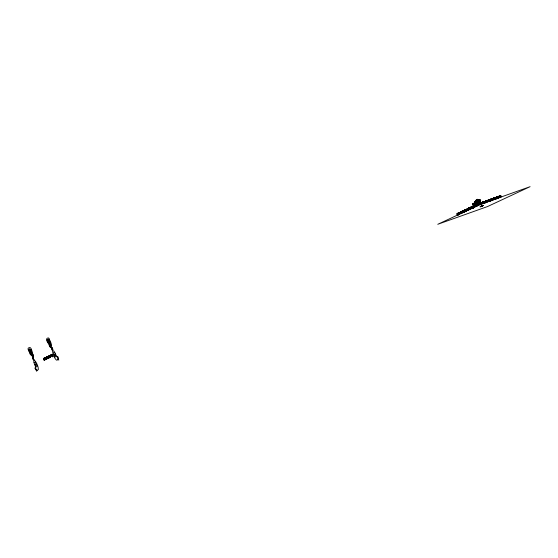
<?xml version="1.0" encoding="UTF-8"?>
<svg xmlns="http://www.w3.org/2000/svg" width="558" height="558" viewBox="0 0 558 558"><rect width="100%" height="100%" fill="white"/><g stroke="black" fill="none" stroke-linecap="round" stroke-linejoin="round"><path stroke-width="0.84" d="M48.741 341.475L49.174 343.072L48.713 339.041L50.966 344.997C52.633 344.412 47.869 337.506 49.822 341.098C49.606 339.669 49.23 336.746 47.067 338.35L46.44 339.39L46.705 340.652L48.755 344.279L48.916 343.254L47.904 341.329L47.807 339.676L48.176 339.564M476.518 200.845L477.25 201.124L475.848 201.061L474.467 202.352L474.356 205.888L474.725 201.954L475.848 201.061L476.985 200.852L479.496 201.529L480.054 202.756L478.38 202.742L476.651 201.808M477.543 202.233L477.327 203.384L478.241 201.417C479.301 200.085 477.474 198.495 476.344 199.883L476.016 201.752C474.83 198.836 479.999 199.018 478.234 200.971C477.536 202.875 479.392 198.425 476.978 199.38L476.539 200.071L476.762 201.25L476.399 201.054M477.606 202.247L477.543 202.61M477.502 203.6L477.411 204.193M477.313 203.691L477.571 204.249L477.334 203.963M478.087 201.689L478.066 200.434C478.366 201.487 478.08 202.296 478.234 199.722L476.651 199.562L477.013 201.285M46.377 357.155L45.582 357.657L52.11 354.476L51.873 354.986L52.843 356.708L51.873 354.986M478.227 201.815L477.69 200.517L474.691 201.919L474.83 202.254L476.692 200.664L476.651 199.562M477.515 201.138L477.808 199.576L476.978 199.38M477.223 200.74L477.334 201.403L475.339 201.487L475.123 204.786L474.405 206.265M476.944 201.019L477.25 201.389M478.422 202.177L478.38 202.742L480.054 202.756L480.522 202.345L479.999 200.768L480.41 201.201C479.727 202.094 480.347 200.064 480.047 201.654C479.448 199.68 481.08 201.668 479.524 202.212L479.824 202.868L480.522 202.345L480.173 201.822M474.823 202.191L474.237 202.463L474.433 203.475L474.467 202.352L476.427 201.11M35.628 368.845L35.831 369.529L37.309 370.379L38.376 369.48C38.335 366.194 36.542 362.616 34.463 360.161L33.829 360.649L33.892 362.547L35.768 362.135M480.236 200.817L479.866 200.894L480.18 201.633L476.86 200.908L477.355 201.187M478.053 199.869L477.313 199.743L478.82 200.217C476.769 202.275 479.929 198.808 477.257 200.189M49.39 355.781L49.467 356.137M458.132 215.088L457.602 213.826M477.481 202.212L478.094 202.317L478.039 202.896L477.334 202.533L477.725 202.352M491.152 199.053L491.661 200.259M500.693 196.207L500.826 196.988M43.873 358.724L44.835 358.299C44.019 357.239 42.638 359.387 44.131 360.147L44.633 359.938L44.096 358.648L44.41 360.015M44.689 357.943L43.74 358.417L44.354 360.063M54.768 353.953L54.872 354.783L54.196 354.232M457.351 214.677L457.204 214.007L459.199 213.079M485.062 202.261C476.218 206.097 492.219 201.208 487.441 200.392M489.547 199.597L490.05 200.803L488.145 201.696L491.863 199.841M493.572 199.771C494.486 199.283 500.024 197.79 497.115 196.939M499.194 197.49L501.07 196.549M459.213 212.758C461.236 214.544 453.926 215.681 459.192 213.819M464.375 210.659L460.455 211.991L460.95 213.198L462.875 212.242L462.847 211.726M465.239 210.75L465.337 211.419L462.84 212.256L471.524 208.497L467.82 209.927L467.346 208.776L469.376 207.96M470.136 208.95C469.885 206.816 469.738 210.84 467.841 209.982L471.58 208.448M469.794 208.845L467.82 209.927M472.445 206.579L472.8 207.576L470.847 208.518L474.551 207.081L469.752 208.859M475.207 206.683L475.116 206.132M473.526 205.881C482.991 202.68 476.741 205.881 474.007 207.039L473.526 205.881L478.436 204.319L478.325 204.765M484.818 202.7L484.881 201.682L484.693 202.756M474.356 205.888L474.467 202.352L475.165 203.049M477.564 199.834L478.025 200.085C479.552 199.624 477.069 202.331 478.22 200.671M478.136 201.236L478.276 200.615L476.839 200.441L476.204 201.082L477.006 200.706L477.306 199.429L476.344 199.883L478.443 205.33L479.203 204.172L478.555 202.603M475.486 205.756L476.114 200.985L476.776 200.789L476.413 204.925L475.123 204.786M476.86 200.908L477.153 201.222L478.659 200.468L478.597 199.973L477.034 199.569M477.843 201.424L478.192 201.626L478.415 199.855M477.753 201.138L477.313 201.019L477.404 202.094L472.417 204.172L473.393 206.523M473.902 203.642L474.44 204.925L474.446 203.189L476.525 201.389L477.313 201.019L479.761 201.773L480.41 201.201M478.073 201.033L477.746 201.975L478.862 204.695M477.474 199.359L477.418 199.757L477.808 199.576M477.606 199.513L477.495 200.085L478.297 199.708M477.781 199.945L477.871 199.485M478.08 202.54L478.311 202.212L478.039 202.896L477.739 202.275M477.927 200.824L477.969 200.489C480.11 200.754 474.816 199.053 476.748 200.915M478.025 200.085L478.094 199.611M478.171 199.966L477.753 200.162M478.178 200.455L478.262 199.813L478.813 200.273L477.767 200.782M46.175 357.399L47.988 356.827L47.423 357.064M480.047 201.654L479.936 200.838L479.775 201.926M478.094 201.612L478.555 200.413M47.716 358.069L47.249 356.722L49.069 355.899L49.446 356.876L48.818 357.148L48.832 356.729M47.576 357.022L47.472 356.639M46.956 356.883L47.102 358.236M55.165 354.093L56.037 356.953M474.342 203.977L474.725 201.954M478.618 201.564L478.436 202.673L477.257 201.264M476.978 201.801L477.899 201.919L477.048 204.674C476.476 202.735 475.744 201.912 476.176 200.915M459.925 213.721L459.415 212.514M463.245 212.173L462.735 210.966M466.927 210.45L466.425 209.243M473.156 207.541L472.647 206.334M476.316 206.062L475.814 204.856M475.046 202.756L475.751 202.582L476.413 204.925C476.33 204.026 478.618 201.047 477.146 202.205M459.548 213.63C471.712 209.32 452.217 216.211 462.017 212.975M459.576 213.714L457.344 214.83M462.84 212.256L465.358 211.329L464.026 212.012M466.809 210.492L466.39 209.334L464.137 210.268L464.64 211.475L466.586 210.233M464.619 211.426L469.013 209.578M472.752 207.625L475.242 206.669M477.739 201.382L478.192 201.626L476.839 200.441M488.055 201.543L488.243 200.754M494.786 199.143L494.283 197.937M485.062 202.456L480.675 204.43L480.173 203.224L484.651 201.473M492.888 198.787C501.23 195.977 483.751 204.068 492.54 200.071M459.799 213.763L459.269 212.612M463.119 212.214L462.624 211.008L460.476 212.04M470.01 208.999C470.52 207.988 468.476 207.464 469.648 208.287M473.031 207.583L472.535 206.376L471.091 207.06M476.197 206.104L475.702 204.898L473.547 205.937M457.483 213.881L457.916 215.095M494.66 199.206L494.667 198.781M500.721 196.96L501.105 196.779M473.275 207.862L473.442 208.399M476.344 199.883L476.727 199.499L476.483 201.145L476.239 200.72M478.457 200.643L477.794 201.815L478.297 201.584L478.185 200.238M477.885 201.131L478.387 200.852L477.997 201.375M54.538 352.217L53.721 350.856L52.564 350.773C52.919 353.981 54.056 357.817 56.393 360.133L57.732 359.903C59.434 357.371 55.647 356.388 55.612 354.051A11.083 8.07 70.4 0 0 54.684 352.286L53.052 353.13M473.393 207.883L473.379 208.294L473.198 207.925M479.971 201.368C480.682 200.852 479.845 202.31 480.103 200.908M36.682 371.328L36.919 370.059M35.475 369.926L35.524 366.55L34.687 364.765A11.083 8.07 70.4 0 1 34.08 362.84L34.136 362.686M51.231 355.286L51.615 355.132C51.238 356.171 51.713 354.902 52.11 354.476M479.887 200.803L480.089 201.612L479.608 201.682L480.431 201.431L479.999 200.845L480.389 201.564L479.608 201.682L480.138 200.747M478.499 200.559L478.227 200.845L478.241 200.35M473.651 205.937L475.283 202.993M475.772 202.694L474.216 206.23L474.879 205.993M477.753 202.184L478.039 202.896L478.276 202.449L477.453 203.586L479.203 204.172L478.68 205.351M478.199 205.518L478.715 204.347M477.669 201.508L477.404 202.094L478.394 202.435L480.452 201.968L480.34 202.449L479.35 202.296M477.683 201.654L478.652 201.382M475.025 202.247L474.928 201.815L474.579 203.356L474.467 202.352M57.23 356.855L57.865 356.339M477.243 204.144L477.327 202.122L476.525 201.389M473.972 205.644L474.544 204.765L472.417 204.172L475.046 203.105M476.497 204.458L477.885 202.345M57.481 357.678L57.802 356.862M478.394 202.435L479.999 202.289M49.781 357.511L49.167 355.858L51.706 354.707M477.781 201.096L478.373 200.747L478.136 201.152M478.304 200.831L478.115 200.678M480.396 200.329L479.706 199.429L480.319 202.603M479.266 201.64L480.18 201.319M500.854 196.311L499.068 196.276L499.466 196.137M477.467 201.201L479.908 202.031M480.047 201.312C480.459 201.229 480.18 201.996 479.803 201.264M480.187 201.11L479.817 201.661M479.908 201.243L480.194 201.661L479.999 200.72M477.341 203.349L477.334 202.066L476.909 202.317M35.531 367.924L34.742 368.071M477.864 201.305L478.332 200.957M482.844 202.275C488.138 200.259 480.508 202.819 482.893 202.024M482.719 202.101L484.574 201.375L485.076 202.582L483.186 203.196L482.705 202.038M485.962 200.908L487.818 200.217L488.313 201.424L483.912 203.272L486.443 202.094L486.074 200.908M489.533 199.631L491.417 198.934L491.919 200.141L490.029 200.754L489.701 199.569M495.539 197.532L496.229 197.267M495.644 197.49L497.576 196.862M475.967 201.717C477.362 201.34 477.32 200.713 477.495 201.815L477.313 201.019M458.453 212.975L461.522 211.768M459.241 212.786L458.481 212.982L459.297 212.584M464.849 210.268L461.543 211.524L462.638 211.022M466.244 209.515L465.86 209.536L466.314 209.285M468.908 208.064L468.434 208.301L469.592 207.834M469.431 207.869L469.097 207.981M471.894 206.669L472.528 206.404M475.144 205.198L474.781 205.365L475.318 205.114M485.718 201.033L487.964 200.385M495.623 197.434L496.125 198.641L497.994 197.971L497.499 196.765L495.483 197.553M498.482 196.465L500.596 195.719L500.986 196.346M481.7 206.055L483.277 205.497L480.006 206.879L483.235 205.49L482.014 205.93M458.76 212.835L458.251 213.072M457.232 213.561L457.686 214.67L459.548 213.854L459.213 212.619M464.298 210.582L462.31 211.147L462.868 212.305L460.95 213.198L463.426 212.319M465.002 209.899L466.125 209.383M465.986 209.473L466.342 209.292M474.858 205.309L474.746 205.358M477.892 204.172L475.597 205.142M492.568 198.564L494.695 197.978M475.681 205.184L475.946 206.195L474.028 207.088L478.387 205.267L478.352 204.884M471.712 206.767L474.83 205.637M475.681 204.946L475.304 205.086L475.946 206.195L474.007 207.039M480.026 204.877L480.738 203.977L480.347 204.765M490.642 200.873L495.002 198.822M496.683 198.718L501.084 196.869L500.582 195.663L498.685 196.367L499.215 197.539L496.662 198.669M492.581 198.585L493.174 199.694L495.044 199.025L494.541 197.818L492.54 198.571M492.63 198.529L489.108 200.357M458.676 213.414L458.948 213.344M483.228 201.877L483.863 201.668M483.298 201.87L483.751 201.71M483.354 201.85L483.702 201.724M486.743 200.671L486.22 200.852L487.092 200.517M486.785 200.636L482.921 202.345M490.594 199.255L490.112 199.422L490.698 199.234M492.847 198.446L493.823 198.118M493.628 198.188L489.764 199.904M472.898 208.343L473.045 208.28M496.013 197.351L496.69 197.079M499.005 196.297L499.34 196.144M499.759 195.998L499.389 196.116L499.849 195.97M499.41 196.151L495.839 197.734M476.239 200.427L478.122 199.569M462.136 211.266L461.501 211.552M486.715 200.636L486.276 200.817M459.039 212.696L457.135 213.54L457.63 214.746L460.085 213.812M468.755 208.141L469.076 208.015M49.209 342.207L52.522 350.766L49.278 342.94M31.053 352.384L34.101 360.308L30.585 351.833M45.854 357.797L46.244 357.643L45.854 357.797L46.419 359.101M46.53 357.483L46.907 357.329L46.53 357.483L47.221 358.278L46.746 357.134M49.216 356.255C47.695 356.011 48.588 358.243 49.599 357.19L49.753 357.545M50.004 357.427L49.516 356.088L50.36 355.718L49.99 355.446M50.778 356.004L50.862 355.195M44.494 358.871L44.989 358.668L44.494 358.871L44.877 359.798L45.637 359.464L45.142 357.992L45.805 357.573M50.227 355.474L50.499 356.13L50.994 355.92L50.604 355.586M48.818 357.148L49.446 356.876M51.064 355.007L52.843 356.708M52.131 355.795L51.336 355.934L50.625 355.146M45.54 359.059C46.175 359.464 44.535 356.464 46.251 359.178M49.599 357.19L48.567 357.49M44.877 359.798L46.691 358.975L46.077 357.72M47.862 356.89L48.455 358.152L47.074 358.773L46.098 357.287M48.811 357.964L50.276 357.301L49.516 356.088M51.782 355.906L52.619 356.792M477.285 199.624L477.732 199.408M476.595 200.148L476.978 199.966M477.801 200.078L476.553 200.81M478.087 200.252L478.813 200.273L478.171 199.931M477.034 201.131L477.578 200.873M477.746 201.354L478.297 201.103M477.829 201.564L478.22 201.382M474.363 205.902L474.216 206.23L473.24 203.879L476.434 202.463L477.048 204.674M474.433 203.475L472.417 204.172L475.925 205.344L474.949 202.986L479.203 204.172L477.941 204.765M474.091 204.095L474.698 203.809M476.009 203.203L476.623 202.917M477.327 202.728L477.927 202.449M477.425 202.979L477.913 202.749M472.752 207.227L475.228 206.23L470.868 208.566L470.366 207.36L472.473 206.606M457.155 213.588L459.095 212.696M469.815 207.89L471.81 207.046L467.367 208.825L469.487 208.113M470.387 207.409L472.354 206.488M477.285 204.256L477.76 204.033L477.571 203.579M460.88 212.061L459.625 212.71L461.494 211.831M468.525 208.49L466.634 209.438L468.539 208.546M474.753 205.588L472.856 206.53L474.76 205.637M475.869 205.184L477.927 204.165L474.363 205.525L475.709 205.637M480.724 204.347L480.271 203.245L483.04 201.982M457.183 214.105L457.581 213.916M458.481 213.491L459.004 213.282M474.028 206.23L475.925 205.344M457.176 214.209L457.574 214.028M480.194 203.272L482.37 202.875M457.183 214.328L457.581 214.146M457.204 214.453L457.602 214.265M485.334 201.438C478.555 203.782 492.128 198.962 487.518 200.448M457.637 214.398L457.309 214.697M485.3 201.452L486.799 200.782M484.567 201.975L484.944 201.794M490.133 199.415L487.594 200.517L491.57 199.094M484.665 202.212L484.972 201.926L484.714 202.456M457.888 214.865L457.407 214.949L457.762 215.2M464.026 211.97L466.509 210.791M476.497 206.209L478.318 205.302M484.693 202.338L485.014 202.038M488.417 200.72L488.759 200.587M491.04 199.108L491.703 199.269M494.541 197.818L490.768 199.443L496.048 197.337M457.574 215.102L458.048 215.032M465.058 211.747L466.558 211.05M480.675 204.43L483.221 203.182M484.721 202.568L485.104 202.387M491.27 199.325L491.765 199.373M472.263 208.546L473.456 207.988M487.936 201.18L488.32 200.999M491.347 199.422C492.547 199.073 490.88 200.28 491.94 199.834M495.253 198.285L493.098 198.613L497.499 196.765M472.668 208.448L473.24 208.246M487.957 201.299L488.271 201.229M491.507 199.771L492.086 199.352M495.762 197.665L497.645 196.932M487.957 201.41L488.341 201.229M494.165 197.992L494.848 198.132M487.929 201.605L488.334 201.333M491.535 199.897L491.919 199.715M488.124 201.64L490.064 200.74M497.806 197.079L497.352 197.155M498.852 196.562L500.665 195.719L496.808 197.288L498.099 196.883M494.632 198.655L495.016 198.481M497.896 197.448L497.485 197.365L497.631 197.846M498.929 196.632L500.742 195.788M490.098 200.985L491.94 200.05M493.23 199.45L495.044 198.599M497.541 197.483L497.924 197.309M500.205 195.837L500.896 196.123M497.583 197.602L497.966 197.427M500.889 195.977L500.442 196.053M497.617 197.727L498.001 197.546M493.593 199.82L496.139 198.578M496.202 198.732L497.631 198.062M496.181 198.822L499.229 197.476M480.487 206.711L481.652 206.167M482.014 206L482.782 205.637M474.565 205.47L476.769 204.514M472.103 206.606L472.779 207.674L470.847 208.518M458.871 212.779L460.978 212.131M466.167 209.389L464.158 210.317L466.014 209.662M468.608 208.539L465.344 209.731M460.929 213.149L464.612 211.105M479.838 201.285L480.013 201.508M477.746 204.758L479.203 204.165L475.737 205.309M465.323 209.759L465.916 209.473M468.866 208.127L471.705 207.067M474.237 202.463L475.318 202.08M52.257 354.832L51.887 354.56M45.61 357.49L46.021 357.72M48.679 356.806L49.055 356.653M50.499 356.13L50.994 355.92M44.835 358.299L44.466 358.02M489.254 199.764L491.431 198.983M477.383 204.165L477.76 204.033M487.657 200.608L488.934 200.148M472.361 206.558L474.914 205.7L474.656 205.065M46.928 358.382L47.444 358.194M470.366 207.36L474.293 206.035M50.276 357.301L49.529 357.629L49.376 357.266M474.363 206.132L472.521 206.662M475.848 205.525L478.345 204.626M48.455 358.152L47.639 356.967M467.346 208.776L471.894 207.109M472.591 206.76L473.024 206.739M475.89 205.637L478.387 204.751M475.179 206.104L472.765 207.102M478.422 204.877L475.932 205.86L478.443 204.995M480.02 204.326L480.759 204.012M46.691 358.975L45.882 358.906M469.55 208.204L470.003 208.148M464.137 210.268L468.685 208.608M44.131 360.147L44.633 359.938M466.579 210.261L466.216 209.487L468.762 208.692M469.662 208.413L471.461 207.764M475.911 206.153L478.436 205.218L477.913 204.109L476.023 205.051M466.279 209.606L468.134 209.034M469.703 208.525L471.503 207.89M472.779 207.45L475.228 206.348M468.204 209.145L466.349 209.696M469.731 208.636L471.538 208.008M472.765 207.548L476.518 206.139M460.455 211.991L462.324 211.377M466.858 209.759L466.502 210.017L466.9 209.885M469.752 208.755L471.559 208.134M462.659 211.419L464.451 210.757M464.514 210.868L462.84 211.74M466.53 210.136L468.336 209.508M457.135 213.54L461.061 212.214M462.77 211.628L464.57 210.987M466.544 210.247L468.35 209.627M459.339 212.968L461.131 212.312M466.551 210.359L470.331 209.027M459.401 213.072L461.194 212.417M462.84 211.859L464.647 211.231M461.25 212.535L459.52 213.289M459.171 213.309L457.204 214.007L457.651 215.172M459.492 213.289L461.292 212.654M459.52 213.407L461.327 212.779M459.945 213.4L461.347 212.898M480.571 206.6L482.412 205.895M477.243 201.564L477.794 201.368M465.756 209.536L465.246 209.822M473.086 208.343L473.575 208.211M49.034 357.88L48.434 357.894L47.855 356.555M47.297 358.696L46.37 357.225M35.935 368.671L35.154 368.371M48.895 357.915L48.072 356.395M477.453 201.731L478.569 202.191M473.24 203.879L475.667 204.688M477.495 201.55L476.762 201.285L475.5 201.87L475.339 201.487M45.582 357.657L44.919 358.069L45.372 359.589M478.297 200.162L478.638 200.301M58.82 360.056L57.774 359.387M477.934 200.503L478.387 200.761M497.234 196.89L497.952 197.776M484.316 201.494L484.881 201.829M35.008 364.444L36.403 367.059M35.182 364.032L35.691 364.674L35.761 363.774M57.809 357.559L58.66 358.166M49.299 341.719L49.99 343.414L49.257 341.942M37.086 366.376L36.124 363.767M58.45 359.324L57.886 358.592M476.964 203.747L475.751 202.582L476.497 205.17M45.986 358.076L45.449 358.124L45.763 358.982M480.257 201.626L479.999 200.845L480.354 201.452M479.999 200.845L480.403 201.605M53.952 354.511L55.109 357.022M479.496 201.529L480.054 202.756M475.848 201.061L476.148 201.689M475.611 201.222L475.841 201.78M473.317 207.639L469.731 209.041L469.257 207.876M467.444 208.79L467.897 209.899M466.056 209.376L466.558 210.582M464.235 210.289L464.695 211.391M48.065 339.452L48.26 339.913M47.89 339.599L48.741 341.649M51.455 355.209L51.789 355.523L51.51 354.895M51.238 354.86L51.392 355.216M50.722 356.053L50.429 355.3M48.846 355.976L49.223 356.96M48.72 356.457L49.041 357.064M47.611 356.555L47.765 356.911M47.095 356.792L47.249 357.148M46.537 357.057L46.684 357.413M45.149 359.673L44.766 358.745L45.1 359.715M29.672 349.05L30.516 351.094M29.448 349.078L29.637 349.538M48.413 340.603L48.602 341.14M477.006 200.706L477.153 201.222M480.557 204.137L480.675 204.646M36.298 369.605L36.423 370.547M48.239 339.717L48.288 340.303M474.928 201.815L474.935 202.205M479.817 199.38L479.936 199.722L479.789 199.401M31.36 354.749L31.339 355.104C29.79 355.962 28.235 347.599 29.407 351.575C28.528 350.389 26.798 348.136 29.365 347.557L30.502 347.767L31.206 348.827L32.483 352.614L31.848 352.879L30.864 350.222L29.421 349.085L31.213 352.391L30.725 351.917C28.409 350.975 33.027 355.46 30.097 351.519L28.723 349.308L29.867 352.579L31.36 354.749M48.058 342.005L47.256 340.785L48.058 342.005M48.483 341.552L47.681 340.331L48.483 341.552M49.976 344.928L49.174 343.707L49.976 344.928M51.322 345.911L50.52 344.691L51.322 345.911M51.141 347.746L50.339 346.525L51.141 347.746M30.913 350.703L30.32 349.371L30.913 350.703M31.52 350.675L30.92 349.35L31.52 350.675M32.252 354.156L31.653 352.823L32.252 354.156M32.022 355.871L31.429 354.546L32.022 355.871M33.417 356.967L32.817 355.641L33.417 356.967M480.703 203.872L480.459 204.681L480.703 203.872M33.403 355.641L32.566 353.709L33.403 355.641M33.208 359.478L32.371 357.545L33.208 359.478M480.292 204.437L437.758 224.302L487.566 206.537L530.1 186.672L480.292 204.437M50.074 346.93L49.174 345.025L50.074 346.93M52.87 349.371L51.971 347.46L52.87 349.371"/></g></svg>
